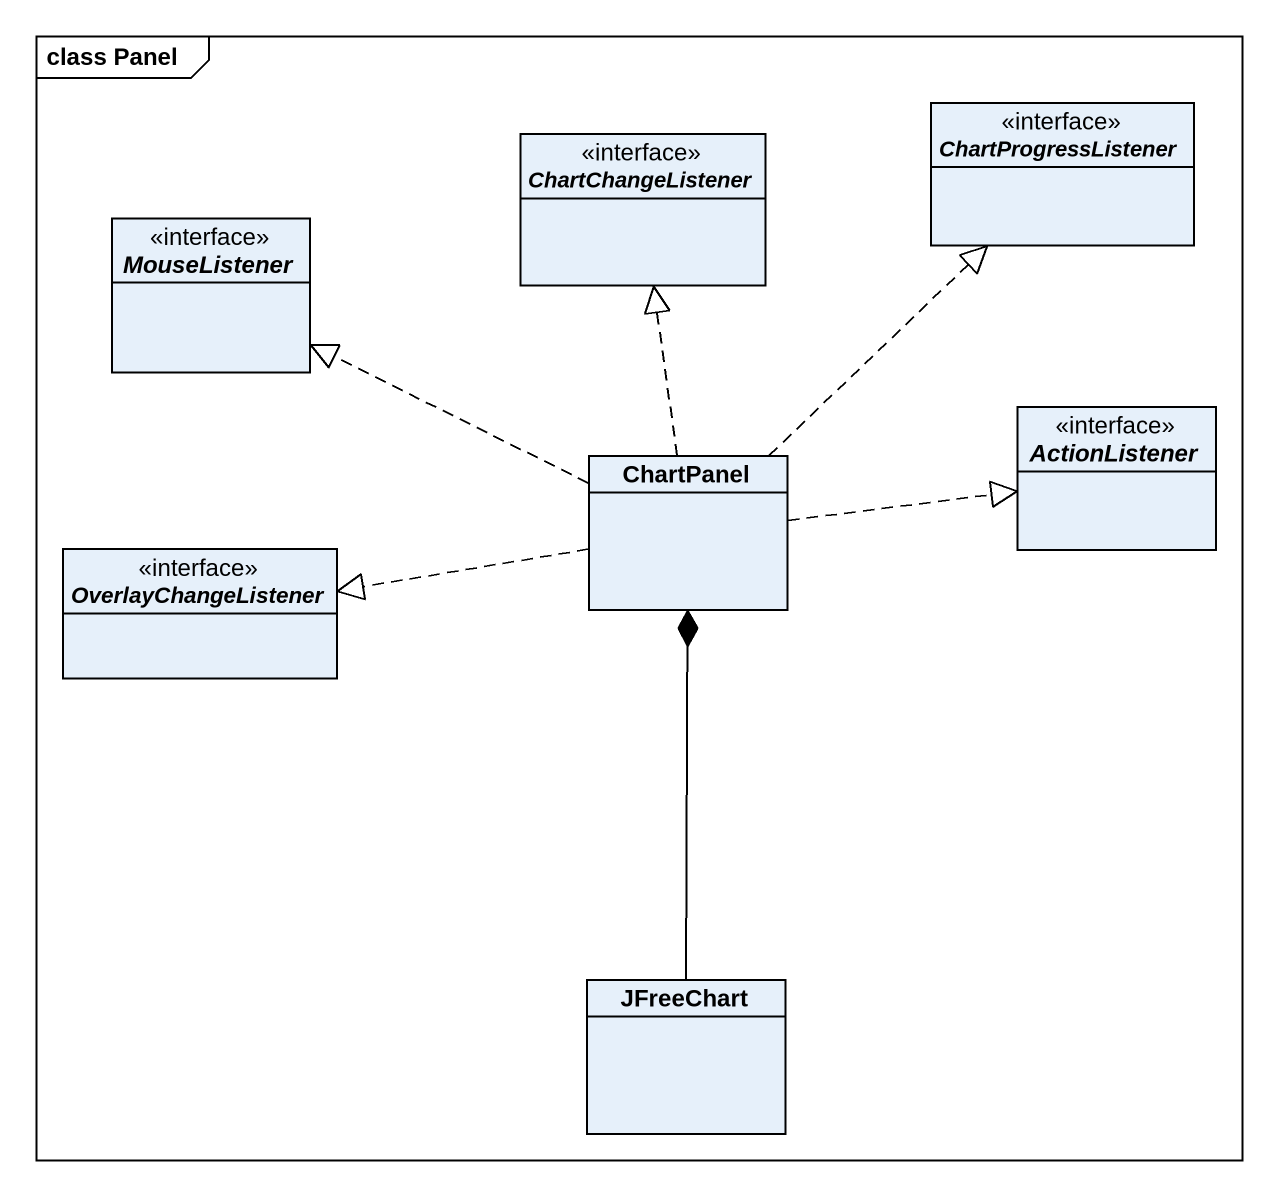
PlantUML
@startuml
mainframe class Panel
hide circle
hide empty members
interface ChartChangeListener <<interface>>
interface ChartProgressListener <<interface>>
interface MouseListener <<interface>>
interface ActionListener <<interface>>
class ChartPanel
interface OverlayChangeListener <<interface>>
class JFreeChart
ChartPanel .up.|> ChartChangeListener
ChartPanel .up.|> ChartProgressListener
ChartPanel .left.|> MouseListener
ChartPanel .right.|> ActionListener
ChartPanel .left.|> OverlayChangeListener
JFreeChart -up-* ChartPanel
@enduml
